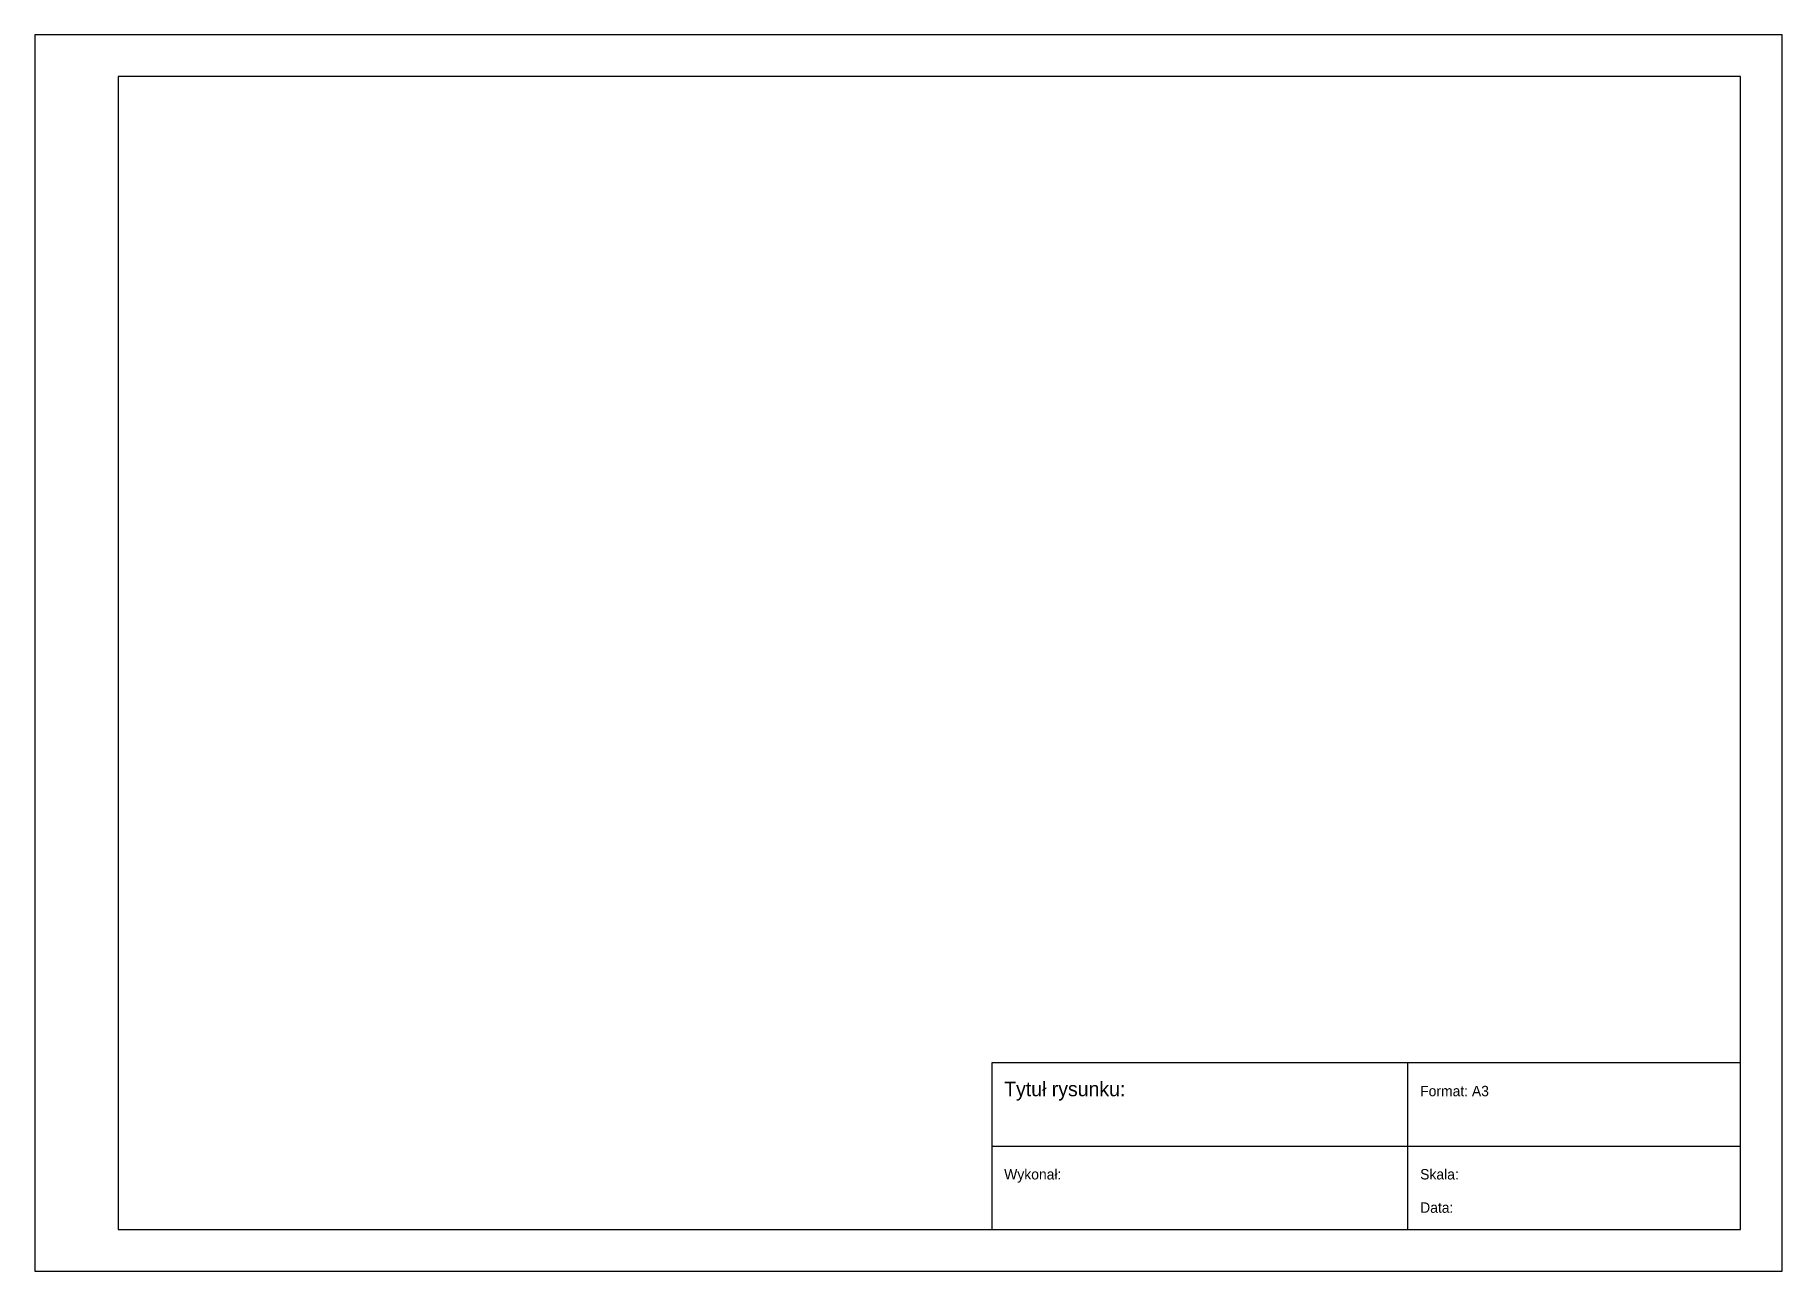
# Model space of a CAD drawing. Header units: millimetres. Extents: x 0 to 420, y 0 to 297.
import ezdxf

# ---------------------------------------------------------------- set-up
doc = ezdxf.new("R2010")
doc.units = ezdxf.units.MM

msp = doc.modelspace()

# ---------------------------------------------------------------- linework, layer by layer
for p, q in [((330, 10), (330, 50)), ((230, 30), (410, 30))]:
    msp.add_line(p, q)
for points in [[(0, 0), (420, 0), (420, 297), (0, 297)], [(20, 10), (410, 10), (410, 287), (20, 287)], [(230, 10), (410, 10), (410, 50), (230, 50)]]:
    msp.add_lwpolyline(points, close=True)

# ---------------------------------------------------------------- texts
for s, height, p in [('Tytuł rysunku:', 3.5, (233, 42)), ('Format: A3', 2.5, (333, 42)), ('Wykonał:', 2.5, (233, 22)), ('Skala:', 2.5, (333, 22)), ('Data:', 2.5, (333, 14))]:
    msp.add_text(s, height=height).set_placement(p)

doc.saveas('drawing.dxf')
